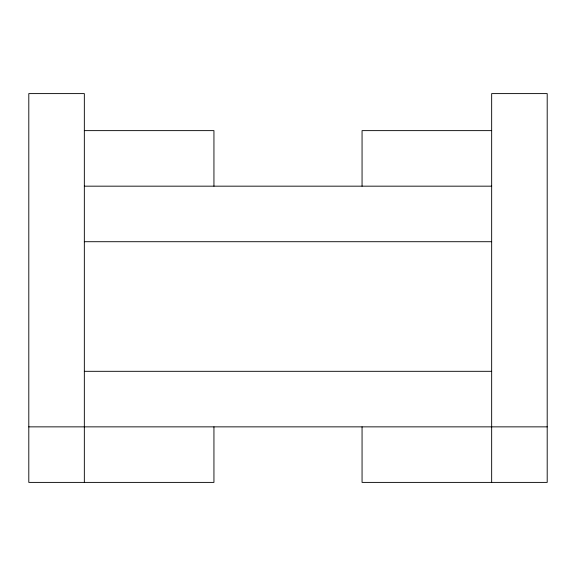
<?xml version="1.0" encoding="UTF-8"?>
<svg xmlns="http://www.w3.org/2000/svg" width="576" height="576" viewBox="0 0 576 576"><rect width="100%" height="100%" fill="white"/><g stroke="black" fill="none" stroke-linecap="round" stroke-linejoin="round"><path stroke-width="0.86" d="M84.341 130.63L213.941 130.63L213.941 186.17M491.659 130.63L362.059 130.63L362.059 186.17M84.341 186.17L491.659 186.17M84.341 241.711L491.659 241.711M84.341 371.311L491.659 371.311M28.8 426.859L547.2 426.859M491.659 482.4L491.659 93.6L547.2 93.6L547.2 482.4L362.059 482.4L362.059 426.859M213.941 426.859L213.941 482.4L28.8 482.4L28.8 93.6L84.341 93.6L84.341 482.4"/></g></svg>
